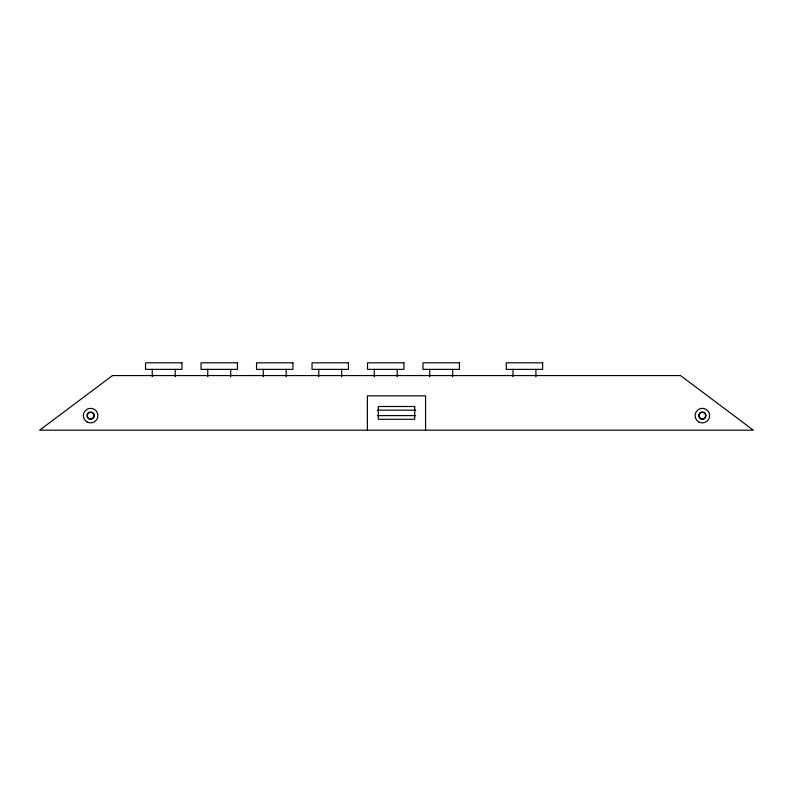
<?xml version="1.0" encoding="UTF-8"?>
<svg xmlns="http://www.w3.org/2000/svg" width="793" height="793" viewBox="0 0 793 793"><rect width="100%" height="100%" fill="white"/><g stroke="black" fill="none" stroke-linecap="round" stroke-linejoin="round"><path stroke-width="1.19" d="M377.319 410.159L415.681 410.159M377.319 415.621L415.681 415.621M535.929 369.369L535.929 376.725M512.982 369.369L512.982 376.725M452.684 369.369L452.684 376.725M429.747 369.369L429.747 376.725M425.563 430.183L425.563 395.846L367.377 395.846L367.377 430.183M397.194 369.369L397.194 376.725M374.256 369.369L374.256 376.725M341.694 369.369L341.694 376.725M318.756 369.369L318.756 376.725M286.204 369.369L286.204 376.725M263.266 369.369L263.266 376.725M230.713 369.369L230.713 376.725M207.766 369.369L207.766 376.725M175.213 369.369L175.213 376.725M152.276 369.369L152.276 376.725M112.477 375.565L39.65 430.183L753.35 430.183L680.523 375.565L112.477 375.565M181.954 362.817L145.535 362.817L145.535 369.369L181.954 369.369L181.954 362.817M237.444 362.817L201.035 362.817L201.035 369.369L237.444 369.369L237.444 362.817M292.944 362.817L256.526 362.817L256.526 369.369L292.944 369.369L292.944 362.817M348.434 362.817L312.026 362.817L312.026 369.369L348.434 369.369L348.434 362.817M403.924 362.817L367.516 362.817L367.516 369.369L403.924 369.369L403.924 362.817M459.425 362.817L423.006 362.817L423.006 369.369L459.425 369.369L459.425 362.817M542.66 362.817L506.251 362.817L506.251 369.369L542.66 369.369L542.66 362.817M414.709 406.512L378.291 406.512L378.291 419.259L414.709 419.259L414.709 406.512M698.732 421.926A7.286 7.286 0 0 0 709.656 415.621A7.286 7.286 0 0 0 698.732 409.307A7.286 7.286 0 0 0 698.732 421.926M700.546 418.773A3.638 3.638 0 0 0 706.008 415.621A3.638 3.638 0 0 0 700.546 412.459A3.638 3.638 0 0 0 700.546 418.773M86.992 421.926A7.286 7.286 0 0 0 97.916 415.621A7.286 7.286 0 0 0 86.992 409.307A7.286 7.286 0 0 0 86.992 421.926M88.806 418.773A3.638 3.638 0 0 0 94.268 415.621A3.638 3.638 0 0 0 88.806 412.459A3.638 3.638 0 0 0 88.806 418.773M700.734 418.456A3.281 3.281 0 0 0 705.651 415.621A3.281 3.281 0 0 0 700.734 412.776A3.281 3.281 0 0 0 700.734 418.456M88.994 418.456A3.281 3.281 0 0 0 93.901 415.621A3.281 3.281 0 0 0 88.994 412.776A3.281 3.281 0 0 0 88.994 418.456"/></g></svg>
